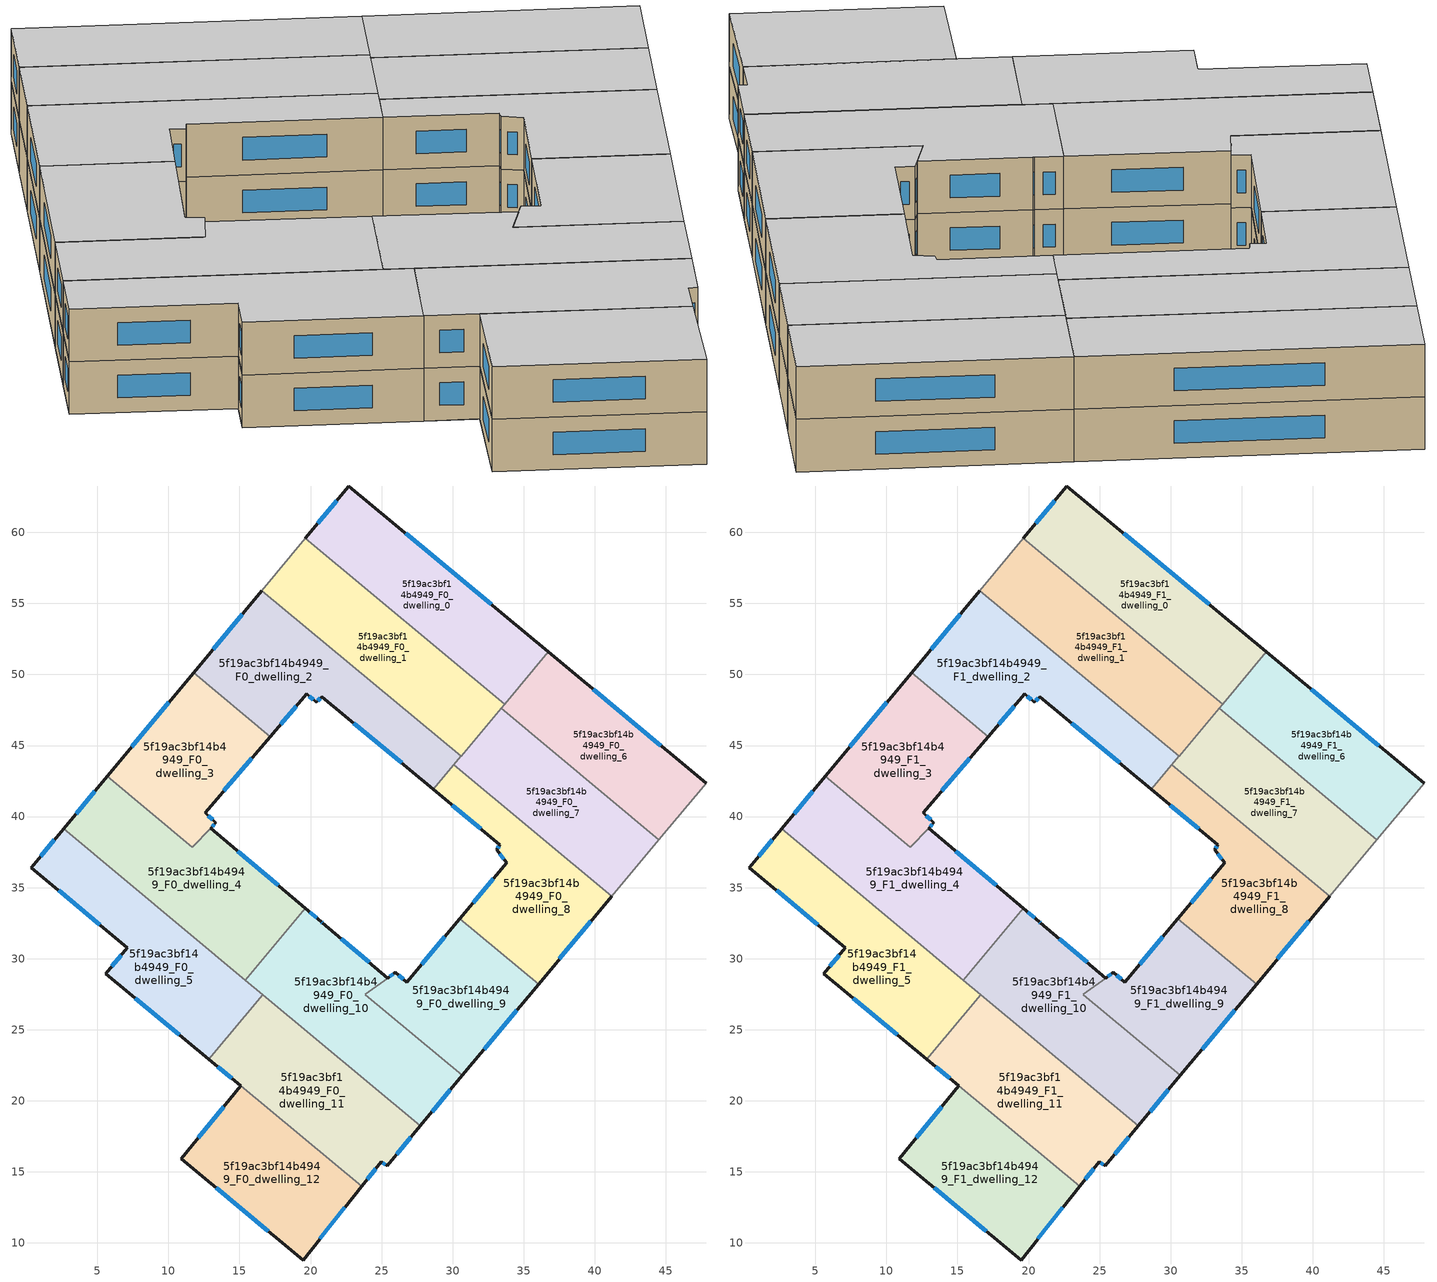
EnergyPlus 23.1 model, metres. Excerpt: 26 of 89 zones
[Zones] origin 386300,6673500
5f19ac3bf14b4949_F0_dwelling_0
 floor ground (EU_floor_Construction): 36.72,51.6 33.66,47.92 19.64,59.58 22.71,63.26 z0
 wall outside (EU_wall_Construction): 36.72,51.6 22.71,63.26 19.64,59.58 z0:3
 wall to 5f19ac3bf14b4949_F0_dwelling_1 (EU_wall_Construction): 19.64,59.58 33.66,47.92 z0:3
 wall to 5f19ac3bf14b4949_F0_dwelling_6 (EU_wall_Construction): 33.66,47.92 36.72,51.6 z0:3
 window (EU_Window_Construction): 21.83,62.21 20.52,60.63 / 32.72,54.93 26.71,59.93 z0.86:2.14
5f19ac3bf14b4949_F0_dwelling_1
 floor ground (EU_floor_Construction): 33.66,47.92 30.59,44.24 16.58,55.9 19.64,59.58 z0
 wall to 5f19ac3bf14b4949_F0_dwelling_2 (EU_wall_Construction): 16.58,55.9 30.59,44.24 z0:3
 wall adiabatic (EU_wall_Construction): 19.64,59.58 16.58,55.9 z0:3
 wall to 5f19ac3bf14b4949_F0_dwelling_7 (EU_wall_Construction): 30.59,44.24 33.41,47.62 z0:3
 wall to 5f19ac3bf14b4949_F0_dwelling_6 (EU_wall_Construction): 33.41,47.62 33.66,47.92 z0:3
5f19ac3bf14b4949_F0_dwelling_10
 floor ground (EU_floor_Construction): 25.43,28.64 23.85,27.48 30.69,21.79 27.72,18.23 16.63,27.46 16.64,27.48 15.41,28.5 19.62,33.56 20.77,32.59 20.84,32.53 z0
 wall outside (EU_wall_Construction): 25.43,28.64 20.84,32.53 20.77,32.59 19.62,33.56 / 27.72,18.23 30.69,21.79 z0:3
 wall to 5f19ac3bf14b4949_F0_dwelling_4 (EU_wall_Construction): 19.62,33.56 15.41,28.5 z0:3
 wall to 5f19ac3bf14b4949_F0_dwelling_11 (EU_wall_Construction): 16.63,27.46 27.72,18.23 z0:3
 wall to 5f19ac3bf14b4949_F0_dwelling_5 (EU_wall_Construction): 15.41,28.5 16.64,27.48 16.63,27.46 z0:3
 wall to 5f19ac3bf14b4949_F0_dwelling_9 (EU_wall_Construction): 23.85,27.48 25.43,28.64 / 30.69,21.79 23.86,27.48 z0:3
 window (EU_Window_Construction): 20.44,32.87 19.95,33.28 / 20.82,32.54 20.79,32.57 / 24.12,29.75 22.15,31.42 / 28.57,19.25 29.84,20.77 z0.86:2.14
5f19ac3bf14b4949_F0_dwelling_11
 floor ground (EU_floor_Construction): 27.72,18.23 25.39,15.43 24.97,15.72 23.59,13.97 12.84,22.92 16.63,27.46 z0
 wall outside (EU_wall_Construction): 23.59,13.97 24.97,15.72 25.39,15.43 27.72,18.23 / 12.84,22.92 15.08,21.05 z0:3
 wall to 5f19ac3bf14b4949_F0_dwelling_12 (EU_wall_Construction): 15.08,21.05 23.59,13.97 z0:3
 wall to 5f19ac3bf14b4949_F0_dwelling_5 (EU_wall_Construction): 16.63,27.46 12.84,22.92 z0:3
 window (EU_Window_Construction): 23.98,14.47 24.58,15.22 / 26.06,16.23 27.05,17.43 / 25.09,15.64 25.27,15.52 / 13.48,22.38 14.44,21.58 z0.86:2.14
5f19ac3bf14b4949_F0_dwelling_12
 floor ground (EU_floor_Construction): 23.59,13.97 19.48,8.8 10.91,15.93 15.08,21.05 z0
 wall outside (EU_wall_Construction): 15.08,21.05 10.91,15.93 19.48,8.8 23.59,13.97 z0:3
 window (EU_Window_Construction): 20.66,10.27 22.42,12.49 / 13.36,13.9 17.03,10.84 / 13.89,19.59 12.1,17.4 z0.86:2.14
5f19ac3bf14b4949_F0_dwelling_2
 floor ground (EU_floor_Construction): 30.59,44.24 28.65,41.91 20.8,48.44 20.39,48.06 19.74,48.64 17.17,45.63 11.77,50.13 16.58,55.9 z0
 wall outside (EU_wall_Construction): 17.17,45.63 19.74,48.64 20.39,48.06 20.8,48.44 28.65,41.91 / 16.58,55.9 11.77,50.13 z0:3
 wall to 5f19ac3bf14b4949_F0_dwelling_3 (EU_wall_Construction): 11.77,50.13 17.17,45.63 z0:3
 wall to 5f19ac3bf14b4949_F0_dwelling_8 (EU_wall_Construction): 28.65,41.91 30.09,43.64 z0:3
 wall to 5f19ac3bf14b4949_F0_dwelling_7 (EU_wall_Construction): 30.09,43.64 30.59,44.24 z0:3
 window (EU_Window_Construction): 23.04,46.57 26.41,43.77 / 20.51,48.17 20.68,48.33 / 19.93,48.47 20.21,48.22 / 17.9,46.49 19,47.78 / 15.2,54.25 13.14,51.78 z0.86:2.14
5f19ac3bf14b4949_F0_dwelling_3
 floor ground (EU_floor_Construction): 17.17,45.63 12.58,40.28 13.34,39.57 12.97,39.18 11.68,37.83 5.69,42.82 11.77,50.13 z0
 wall outside (EU_wall_Construction): 11.77,50.13 5.69,42.82 / 12.97,39.18 13.34,39.57 12.58,40.28 17.17,45.63 z0:3
 wall to 5f19ac3bf14b4949_F0_dwelling_4 (EU_wall_Construction): 5.69,42.82 11.68,37.83 12.97,39.18 z0:3
 window (EU_Window_Construction): 10.03,48.04 7.43,44.91 / 13.89,41.81 15.86,44.1 / 13.13,39.77 12.8,40.07 / 13.08,39.29 13.24,39.46 z0.86:2.14
5f19ac3bf14b4949_F0_dwelling_4
 floor ground (EU_floor_Construction): 12.98,39.18 19.62,33.56 15.41,28.5 2.62,39.14 5.69,42.82 11.68,37.83 z0
 wall outside (EU_wall_Construction): 5.69,42.82 2.62,39.14 / 19.62,33.56 12.98,39.18 z0:3
 wall to 5f19ac3bf14b4949_F0_dwelling_5 (EU_wall_Construction): 2.62,39.14 15.41,28.5 z0:3
 window (EU_Window_Construction): 4.81,41.77 3.5,40.19 / 17.72,35.17 14.87,37.58 z0.86:2.14
5f19ac3bf14b4949_F0_dwelling_5
 floor ground (EU_floor_Construction): 16.64,27.48 12.84,22.92 5.58,28.95 7.1,30.77 0.36,36.42 2.62,39.14 z0
 wall outside (EU_wall_Construction): 2.62,39.14 0.36,36.42 7.1,30.77 5.58,28.95 12.84,22.92 z0:3
 window (EU_Window_Construction): 7.65,27.22 10.77,24.64 / 6.66,30.25 6.01,29.47 / 2.28,34.8 5.17,32.38 / 1.98,38.36 1.01,37.2 z0.86:2.14
5f19ac3bf14b4949_F0_dwelling_6
 floor ground (EU_floor_Construction): 47.84,42.35 44.52,38.38 33.41,47.62 36.72,51.6 z0
 wall outside (EU_wall_Construction): 47.84,42.35 36.72,51.6 z0:3
 wall to 5f19ac3bf14b4949_F0_dwelling_7 (EU_wall_Construction): 33.41,47.62 44.52,38.38 z0:3
 wall adiabatic (EU_wall_Construction): 44.52,38.38 47.84,42.35 z0:3
 window (EU_Window_Construction): 44.66,45 39.9,48.96 z0.86:2.14
5f19ac3bf14b4949_F0_dwelling_7
 floor ground (EU_floor_Construction): 44.52,38.38 41.2,34.4 30.09,43.64 33.41,47.62 z0
 wall to 5f19ac3bf14b4949_F0_dwelling_8 (EU_wall_Construction): 30.09,43.64 41.2,34.4 z0:3
 wall adiabatic (EU_wall_Construction): 41.2,34.4 44.52,38.38 z0:3
5f19ac3bf14b4949_F0_dwelling_8
 floor ground (EU_floor_Construction): 41.2,34.4 36.05,28.21 30.52,32.82 33.8,36.75 33.1,37.66 33.31,38.03 28.65,41.91 30.09,43.64 z0
 wall outside (EU_wall_Construction): 28.65,41.91 33.31,38.03 33.1,37.66 33.8,36.75 30.52,32.82 / 36.05,28.21 41.2,34.4 z0:3
 wall to 5f19ac3bf14b4949_F0_dwelling_9 (EU_wall_Construction): 30.52,32.82 36.05,28.21 z0:3
 window (EU_Window_Construction): 29.98,40.8 31.98,39.14 / 37.52,29.98 39.73,32.63 / 32.86,35.63 31.45,33.94 / 33.3,37.4 33.6,37.01 / 33.25,37.93 33.16,37.77 z0.86:2.14
5f19ac3bf14b4949_F0_dwelling_9
 floor ground (EU_floor_Construction): 36.05,28.21 30.69,21.79 23.86,27.48 25.97,29.03 26.77,28.34 30.52,32.82 z0
 wall outside (EU_wall_Construction): 30.69,21.79 36.05,28.21 / 30.52,32.82 26.77,28.34 25.97,29.03 25.43,28.64 z0:3
 window (EU_Window_Construction): 32.22,23.62 34.52,26.38 / 26.54,28.54 26.2,28.83 / 29.45,31.54 27.84,29.62 / 25.81,28.92 25.59,28.75 z0.86:2.14
5f19ac3bf14b4949_F1_dwelling_0
 floor to 5f19ac3bf14b4949_F0_dwelling_0 (EU_floor_Construction): 36.72,51.6 33.66,47.92 19.64,59.58 22.71,63.26 z3
 wall outside (EU_wall_Construction): 36.72,51.6 22.71,63.26 19.64,59.58 z3:6
 wall to 5f19ac3bf14b4949_F1_dwelling_1 (EU_wall_Construction): 19.64,59.58 33.66,47.92 z3:6
 wall to 5f19ac3bf14b4949_F1_dwelling_6 (EU_wall_Construction): 33.66,47.92 36.72,51.6 z3:6
 window (EU_Window_Construction): 21.83,62.21 20.52,60.63 / 32.72,54.93 26.71,59.93 z3.86:5.14
 ceiling to 5f19ac3bf14b4949_F2_dwelling_0 (EU_floor_Construction): 33.66,47.92 36.72,51.6 22.71,63.26 19.64,59.58 z6
5f19ac3bf14b4949_F1_dwelling_1
 floor to 5f19ac3bf14b4949_F0_dwelling_1 (EU_floor_Construction): 33.66,47.92 30.59,44.24 16.58,55.9 19.64,59.58 z3
 wall to 5f19ac3bf14b4949_F1_dwelling_2 (EU_wall_Construction): 16.58,55.9 30.59,44.24 z3:6
 wall adiabatic (EU_wall_Construction): 19.64,59.58 16.58,55.9 z3:6
 wall to 5f19ac3bf14b4949_F1_dwelling_7 (EU_wall_Construction): 30.59,44.24 33.41,47.62 z3:6
 wall to 5f19ac3bf14b4949_F1_dwelling_6 (EU_wall_Construction): 33.41,47.62 33.66,47.92 z3:6
 ceiling to 5f19ac3bf14b4949_F2_dwelling_1 (EU_floor_Construction): 30.59,44.24 33.66,47.92 19.64,59.58 16.58,55.9 z6
5f19ac3bf14b4949_F1_dwelling_10
 floor to 5f19ac3bf14b4949_F0_dwelling_10 (EU_floor_Construction): 25.43,28.64 23.85,27.48 30.69,21.79 27.72,18.23 16.63,27.46 16.64,27.48 15.41,28.5 19.62,33.56 20.77,32.59 20.84,32.53 z3
 wall outside (EU_wall_Construction): 25.43,28.64 20.84,32.53 20.77,32.59 19.62,33.56 / 27.72,18.23 30.69,21.79 z3:6
 wall to 5f19ac3bf14b4949_F1_dwelling_4 (EU_wall_Construction): 19.62,33.56 15.41,28.5 z3:6
 wall to 5f19ac3bf14b4949_F1_dwelling_11 (EU_wall_Construction): 16.63,27.46 27.72,18.23 z3:6
 wall to 5f19ac3bf14b4949_F1_dwelling_5 (EU_wall_Construction): 15.41,28.5 16.64,27.48 16.63,27.46 z3:6
 wall to 5f19ac3bf14b4949_F1_dwelling_9 (EU_wall_Construction): 23.85,27.48 25.43,28.64 / 30.69,21.79 23.86,27.48 z3:6
 window (EU_Window_Construction): 20.44,32.87 19.95,33.28 / 20.82,32.54 20.79,32.57 / 24.12,29.75 22.15,31.42 / 28.57,19.25 29.84,20.77 z3.86:5.14
 ceiling to 5f19ac3bf14b4949_F2_dwelling_10 (EU_floor_Construction): 27.72,18.23 30.69,21.79 23.85,27.48 25.43,28.64 20.84,32.53 20.77,32.59 19.62,33.56 15.41,28.5 16.64,27.48 16.63,27.46 z6
5f19ac3bf14b4949_F1_dwelling_11
 floor to 5f19ac3bf14b4949_F0_dwelling_11 (EU_floor_Construction): 27.72,18.23 25.39,15.43 24.97,15.72 23.59,13.97 12.84,22.92 16.63,27.46 z3
 wall outside (EU_wall_Construction): 23.59,13.97 24.97,15.72 25.39,15.43 27.72,18.23 / 12.84,22.92 15.08,21.05 z3:6
 wall to 5f19ac3bf14b4949_F1_dwelling_12 (EU_wall_Construction): 15.08,21.05 23.59,13.97 z3:6
 wall to 5f19ac3bf14b4949_F1_dwelling_5 (EU_wall_Construction): 16.63,27.46 12.84,22.92 z3:6
 window (EU_Window_Construction): 23.98,14.47 24.58,15.22 / 26.06,16.23 27.05,17.43 / 25.09,15.64 25.27,15.52 / 13.48,22.38 14.44,21.58 z3.86:5.14
 ceiling to 5f19ac3bf14b4949_F2_dwelling_11 (EU_floor_Construction): 25.39,15.43 27.72,18.23 16.63,27.46 12.84,22.92 23.59,13.97 24.97,15.72 z6
5f19ac3bf14b4949_F1_dwelling_12
 floor to 5f19ac3bf14b4949_F0_dwelling_12 (EU_floor_Construction): 23.59,13.97 19.48,8.8 10.91,15.93 15.08,21.05 z3
 wall outside (EU_wall_Construction): 15.08,21.05 10.91,15.93 19.48,8.8 23.59,13.97 z3:6
 window (EU_Window_Construction): 20.66,10.27 22.42,12.49 / 13.36,13.9 17.03,10.84 / 13.89,19.59 12.1,17.4 z3.86:5.14
 ceiling to 5f19ac3bf14b4949_F2_dwelling_12 (EU_floor_Construction): 19.48,8.8 23.59,13.97 15.08,21.05 10.91,15.93 z6
5f19ac3bf14b4949_F1_dwelling_2
 floor to 5f19ac3bf14b4949_F0_dwelling_2 (EU_floor_Construction): 30.59,44.24 28.65,41.91 20.8,48.44 20.39,48.06 19.74,48.64 17.17,45.63 11.77,50.13 16.58,55.9 z3
 wall outside (EU_wall_Construction): 17.17,45.63 19.74,48.64 20.39,48.06 20.8,48.44 28.65,41.91 / 16.58,55.9 11.77,50.13 z3:6
 wall to 5f19ac3bf14b4949_F1_dwelling_3 (EU_wall_Construction): 11.77,50.13 17.17,45.63 z3:6
 wall to 5f19ac3bf14b4949_F1_dwelling_8 (EU_wall_Construction): 28.65,41.91 30.09,43.64 z3:6
 wall to 5f19ac3bf14b4949_F1_dwelling_7 (EU_wall_Construction): 30.09,43.64 30.59,44.24 z3:6
 window (EU_Window_Construction): 23.04,46.57 26.41,43.77 / 20.51,48.17 20.68,48.33 / 19.93,48.47 20.21,48.22 / 17.9,46.49 19,47.78 / 15.2,54.25 13.14,51.78 z3.86:5.14
 ceiling to 5f19ac3bf14b4949_F2_dwelling_2 (EU_floor_Construction): 28.65,41.91 30.59,44.24 16.58,55.9 11.77,50.13 17.17,45.63 19.74,48.64 20.39,48.06 20.8,48.44 z6
5f19ac3bf14b4949_F1_dwelling_3
 floor to 5f19ac3bf14b4949_F0_dwelling_3 (EU_floor_Construction): 17.17,45.63 12.58,40.28 13.34,39.57 12.97,39.18 11.68,37.83 5.69,42.82 11.77,50.13 z3
 wall outside (EU_wall_Construction): 11.77,50.13 5.69,42.82 / 12.97,39.18 13.34,39.57 12.58,40.28 17.17,45.63 z3:6
 wall to 5f19ac3bf14b4949_F1_dwelling_4 (EU_wall_Construction): 5.69,42.82 11.68,37.83 12.97,39.18 z3:6
 window (EU_Window_Construction): 10.03,48.04 7.43,44.91 / 13.89,41.81 15.86,44.1 / 13.13,39.77 12.8,40.07 / 13.08,39.29 13.24,39.46 z3.86:5.14
 ceiling to 5f19ac3bf14b4949_F2_dwelling_3 (EU_floor_Construction): 13.34,39.57 12.58,40.28 17.17,45.63 11.77,50.13 5.69,42.82 11.68,37.83 12.97,39.18 z6
5f19ac3bf14b4949_F1_dwelling_4
 floor to 5f19ac3bf14b4949_F0_dwelling_4 (EU_floor_Construction): 12.98,39.18 19.62,33.56 15.41,28.5 2.62,39.14 5.69,42.82 11.68,37.83 z3
 wall outside (EU_wall_Construction): 5.69,42.82 2.62,39.14 / 19.62,33.56 12.98,39.18 z3:6
 wall to 5f19ac3bf14b4949_F1_dwelling_5 (EU_wall_Construction): 2.62,39.14 15.41,28.5 z3:6
 window (EU_Window_Construction): 4.81,41.77 3.5,40.19 / 17.72,35.17 14.87,37.58 z3.86:5.14
 ceiling to 5f19ac3bf14b4949_F2_dwelling_4 (EU_floor_Construction): 15.41,28.5 19.62,33.56 12.98,39.18 11.68,37.83 5.69,42.82 2.62,39.14 z6
5f19ac3bf14b4949_F1_dwelling_5
 floor to 5f19ac3bf14b4949_F0_dwelling_5 (EU_floor_Construction): 16.64,27.48 12.84,22.92 5.58,28.95 7.1,30.77 0.36,36.42 2.62,39.14 z3
 wall outside (EU_wall_Construction): 2.62,39.14 0.36,36.42 7.1,30.77 5.58,28.95 12.84,22.92 z3:6
 window (EU_Window_Construction): 7.65,27.22 10.77,24.64 / 6.66,30.25 6.01,29.47 / 2.28,34.8 5.17,32.38 / 1.98,38.36 1.01,37.2 z3.86:5.14
 ceiling to 5f19ac3bf14b4949_F2_dwelling_5 (EU_floor_Construction): 12.84,22.92 16.64,27.48 2.62,39.14 0.36,36.42 7.1,30.77 5.58,28.95 z6
5f19ac3bf14b4949_F1_dwelling_6
 floor to 5f19ac3bf14b4949_F0_dwelling_6 (EU_floor_Construction): 47.84,42.35 44.52,38.38 33.41,47.62 36.72,51.6 z3
 wall outside (EU_wall_Construction): 47.84,42.35 36.72,51.6 z3:6
 wall to 5f19ac3bf14b4949_F1_dwelling_7 (EU_wall_Construction): 33.41,47.62 44.52,38.38 z3:6
 wall adiabatic (EU_wall_Construction): 44.52,38.38 47.84,42.35 z3:6
 window (EU_Window_Construction): 44.66,45 39.9,48.96 z3.86:5.14
 ceiling to 5f19ac3bf14b4949_F2_dwelling_6 (EU_floor_Construction): 44.52,38.38 47.84,42.35 36.72,51.6 33.41,47.62 z6
5f19ac3bf14b4949_F1_dwelling_7
 floor to 5f19ac3bf14b4949_F0_dwelling_7 (EU_floor_Construction): 44.52,38.38 41.2,34.4 30.09,43.64 33.41,47.62 z3
 wall to 5f19ac3bf14b4949_F1_dwelling_8 (EU_wall_Construction): 30.09,43.64 41.2,34.4 z3:6
 wall adiabatic (EU_wall_Construction): 41.2,34.4 44.52,38.38 z3:6
 ceiling to 5f19ac3bf14b4949_F2_dwelling_7 (EU_floor_Construction): 41.2,34.4 44.52,38.38 33.41,47.62 30.09,43.64 z6
5f19ac3bf14b4949_F1_dwelling_8
 floor to 5f19ac3bf14b4949_F0_dwelling_8 (EU_floor_Construction): 41.2,34.4 36.05,28.21 30.52,32.82 33.8,36.75 33.1,37.66 33.31,38.03 28.65,41.91 30.09,43.64 z3
 wall outside (EU_wall_Construction): 28.65,41.91 33.31,38.03 33.1,37.66 33.8,36.75 30.52,32.82 / 36.05,28.21 41.2,34.4 z3:6
 wall to 5f19ac3bf14b4949_F1_dwelling_9 (EU_wall_Construction): 30.52,32.82 36.05,28.21 z3:6
 window (EU_Window_Construction): 29.98,40.8 31.98,39.14 / 37.52,29.98 39.73,32.63 / 32.86,35.63 31.45,33.94 / 33.3,37.4 33.6,37.01 / 33.25,37.93 33.16,37.77 z3.86:5.14
 ceiling to 5f19ac3bf14b4949_F2_dwelling_8 (EU_floor_Construction): 36.05,28.21 41.2,34.4 30.09,43.64 28.65,41.91 33.31,38.03 33.1,37.66 33.8,36.75 30.52,32.82 z6
5f19ac3bf14b4949_F1_dwelling_9
 floor to 5f19ac3bf14b4949_F0_dwelling_9 (EU_floor_Construction): 36.05,28.21 30.69,21.79 23.85,27.48 25.97,29.03 26.77,28.34 30.52,32.82 z3
 wall outside (EU_wall_Construction): 30.69,21.79 36.05,28.21 / 30.52,32.82 26.77,28.34 25.97,29.03 25.43,28.64 z3:6
 window (EU_Window_Construction): 32.22,23.62 34.52,26.38 / 26.54,28.54 26.2,28.83 / 29.45,31.54 27.84,29.62 / 25.81,28.92 25.59,28.75 z3.86:5.14
 ceiling to 5f19ac3bf14b4949_F2_dwelling_9 (EU_floor_Construction): 30.69,21.79 36.05,28.21 30.52,32.82 26.77,28.34 25.97,29.03 23.85,27.48 z6
[Building]
EU S2 Campaign: North Axis=0; Terrain=City; Solar Distribution=FullExterior
[Site:Location]
Helsinki-Vantaa.AP: Latitude=60.317; Longitude=24.963; Time Zone=2; Elevation=54.6
[SizingPeriod:WeatherFileDays]
AnnualSizingPeriod: Begin Month=1; Begin Day of Month=1; End Month=12; End Day of Month=31; Day of Week for Start Day=Monday; Use Weather File Daylight Saving Period=No; Use Weather File Rain and Snow Indicators=No
[MATERIAL]
EU_InternalMass_Material: Roughness=MediumRough; Thickness=0.1; Conductivity=1; Density=1800; Specific Heat=900; Thermal Absorptance=0.9; Solar Absorptance=0.7; Visible Absorptance=0.7
[MATERIAL:NOMASS] Roughness=MediumRough; Thermal Absorptance=0.9; Solar Absorptance=0.7; Visible Absorptance=0.7
Name | Thermal Resistance
EU_wall_NoMass | 1.10183
EU_floor_NoMass | 1.70606
[WINDOWMATERIAL:SIMPLEGLAZINGSYSTEM]
EU_Window_SimpleGlazing: UFactor=3.11035; Solar Heat Gain Coefficient=0.8; Visible Transmittance=0.8
[CONSTRUCTION]
EU_wall_Construction: EU_wall_NoMass
EU_floor_Construction: EU_floor_NoMass
EU_Window_Construction: EU_Window_SimpleGlazing
EU_InternalMass_Construction: EU_InternalMass_Material
[ZONE] Type=1; Multiplier=1; Ceiling Height=autocalculate; Floor Area=autocalculate; Part of Total Floor Area=Yes
Name | Volume
5f19ac3bf14b4949_F0_dwelling_0; 5f19ac3bf14b4949_F1_dwelling_0 | 262.045
5f19ac3bf14b4949_F0_dwelling_1; 5f19ac3bf14b4949_F1_dwelling_1 | 262.088
5f19ac3bf14b4949_F0_dwelling_10; 5f19ac3bf14b4949_F1_dwelling_10 | 265.804
5f19ac3bf14b4949_F0_dwelling_11; 5f19ac3bf14b4949_F1_dwelling_11 | 252.87
5f19ac3bf14b4949_F0_dwelling_12; 5f19ac3bf14b4949_F1_dwelling_12 | 220.164
5f19ac3bf14b4949_F0_dwelling_2; 5f19ac3bf14b4949_F1_dwelling_2 | 262.053
5f19ac3bf14b4949_F0_dwelling_3; 5f19ac3bf14b4949_F1_dwelling_3 | 205.415
5f19ac3bf14b4949_F0_dwelling_4; 5f19ac3bf14b4949_F1_dwelling_4 | 287.149
5f19ac3bf14b4949_F0_dwelling_5; 5f19ac3bf14b4949_F1_dwelling_5 | 262.056
5f19ac3bf14b4949_F0_dwelling_6; 5f19ac3bf14b4949_F1_dwelling_6 | 224.637
5f19ac3bf14b4949_F0_dwelling_7; 5f19ac3bf14b4949_F1_dwelling_7 | 224.618
5f19ac3bf14b4949_F0_dwelling_8; 5f19ac3bf14b4949_F1_dwelling_8 | 224.626
5f19ac3bf14b4949_F0_dwelling_9 | 191.206
5f19ac3bf14b4949_F1_dwelling_9 | 191.228
[INTERNALMASS] Construction=EU_InternalMass_Construction
Name | Zone or ZoneList | Surface Area
5f19ac3bf14b4949_F0_dwelling_0_EU_InternalMass | 5f19ac3bf14b4949_F0_dwelling_0 | 87.3484
5f19ac3bf14b4949_F0_dwelling_1_EU_InternalMass | 5f19ac3bf14b4949_F0_dwelling_1 | 87.3625
5f19ac3bf14b4949_F0_dwelling_2_EU_InternalMass | 5f19ac3bf14b4949_F0_dwelling_2 | 87.3516
5f19ac3bf14b4949_F0_dwelling_3_EU_InternalMass | 5f19ac3bf14b4949_F0_dwelling_3 | 68.4717
5f19ac3bf14b4949_F0_dwelling_4_EU_InternalMass | 5f19ac3bf14b4949_F0_dwelling_4 | 95.7172
5f19ac3bf14b4949_F0_dwelling_5_EU_InternalMass | 5f19ac3bf14b4949_F0_dwelling_5 | 87.3523
5f19ac3bf14b4949_F0_dwelling_6_EU_InternalMass | 5f19ac3bf14b4949_F0_dwelling_6 | 74.879
5f19ac3bf14b4949_F0_dwelling_7_EU_InternalMass | 5f19ac3bf14b4949_F0_dwelling_7 | 74.8729
5f19ac3bf14b4949_F0_dwelling_8_EU_InternalMass | 5f19ac3bf14b4949_F0_dwelling_8 | 74.876
5f19ac3bf14b4949_F0_dwelling_9_EU_InternalMass | 5f19ac3bf14b4949_F0_dwelling_9 | 63.7419
5f19ac3bf14b4949_F0_dwelling_10_EU_InternalMass | 5f19ac3bf14b4949_F0_dwelling_10 | 88.6007
5f19ac3bf14b4949_F0_dwelling_11_EU_InternalMass | 5f19ac3bf14b4949_F0_dwelling_11 | 84.2967
5f19ac3bf14b4949_F0_dwelling_12_EU_InternalMass | 5f19ac3bf14b4949_F0_dwelling_12 | 73.3879
5f19ac3bf14b4949_F1_dwelling_0_EU_InternalMass | 5f19ac3bf14b4949_F1_dwelling_0 | 87.3484
5f19ac3bf14b4949_F1_dwelling_1_EU_InternalMass | 5f19ac3bf14b4949_F1_dwelling_1 | 87.3625
5f19ac3bf14b4949_F1_dwelling_2_EU_InternalMass | 5f19ac3bf14b4949_F1_dwelling_2 | 87.3516
5f19ac3bf14b4949_F1_dwelling_3_EU_InternalMass | 5f19ac3bf14b4949_F1_dwelling_3 | 68.4717
5f19ac3bf14b4949_F1_dwelling_4_EU_InternalMass | 5f19ac3bf14b4949_F1_dwelling_4 | 95.7172
5f19ac3bf14b4949_F1_dwelling_5_EU_InternalMass | 5f19ac3bf14b4949_F1_dwelling_5 | 87.3523
5f19ac3bf14b4949_F1_dwelling_6_EU_InternalMass | 5f19ac3bf14b4949_F1_dwelling_6 | 74.879
5f19ac3bf14b4949_F1_dwelling_7_EU_InternalMass | 5f19ac3bf14b4949_F1_dwelling_7 | 74.8729
5f19ac3bf14b4949_F1_dwelling_8_EU_InternalMass | 5f19ac3bf14b4949_F1_dwelling_8 | 74.876
5f19ac3bf14b4949_F1_dwelling_9_EU_InternalMass | 5f19ac3bf14b4949_F1_dwelling_9 | 63.7419
5f19ac3bf14b4949_F1_dwelling_10_EU_InternalMass | 5f19ac3bf14b4949_F1_dwelling_10 | 88.6007
5f19ac3bf14b4949_F1_dwelling_11_EU_InternalMass | 5f19ac3bf14b4949_F1_dwelling_11 | 84.2967
5f19ac3bf14b4949_F1_dwelling_12_EU_InternalMass | 5f19ac3bf14b4949_F1_dwelling_12 | 73.3879
[OTHEREQUIPMENT] Fuel Type=Electricity; Design Level Calculation Method=Watts/Area; Power per Zone Floor Area=1; Fraction Latent=0; Fraction Radiant=0; Fraction Lost=0; Carbon Dioxide Generation Rate=0; EndUse Subcategory=EU_Step8_InternalGains
Name | Zone or ZoneList or Space or SpaceList | Schedule
EU_Step8_InternalGain_5f19ac3bf14b4949_F0_dwelling_0_f000 | 5f19ac3bf14b4949_F0_dwelling_0 | EU_Step8_GainSchedule_5f19ac3bf14b4949_F0_dwelling_0_f000
EU_Step8_InternalGain_5f19ac3bf14b4949_F0_dwelling_1_f000 | 5f19ac3bf14b4949_F0_dwelling_1 | EU_Step8_GainSchedule_5f19ac3bf14b4949_F0_dwelling_1_f000
EU_Step8_InternalGain_5f19ac3bf14b4949_F0_dwelling_2_f000 | 5f19ac3bf14b4949_F0_dwelling_2 | EU_Step8_GainSchedule_5f19ac3bf14b4949_F0_dwelling_2_f000
EU_Step8_InternalGain_5f19ac3bf14b4949_F0_dwelling_3_f000 | 5f19ac3bf14b4949_F0_dwelling_3 | EU_Step8_GainSchedule_5f19ac3bf14b4949_F0_dwelling_3_f000
EU_Step8_InternalGain_5f19ac3bf14b4949_F0_dwelling_4_f000 | 5f19ac3bf14b4949_F0_dwelling_4 | EU_Step8_GainSchedule_5f19ac3bf14b4949_F0_dwelling_4_f000
EU_Step8_InternalGain_5f19ac3bf14b4949_F0_dwelling_5_f000 | 5f19ac3bf14b4949_F0_dwelling_5 | EU_Step8_GainSchedule_5f19ac3bf14b4949_F0_dwelling_5_f000
EU_Step8_InternalGain_5f19ac3bf14b4949_F0_dwelling_6_f000 | 5f19ac3bf14b4949_F0_dwelling_6 | EU_Step8_GainSchedule_5f19ac3bf14b4949_F0_dwelling_6_f000
EU_Step8_InternalGain_5f19ac3bf14b4949_F0_dwelling_7_f000 | 5f19ac3bf14b4949_F0_dwelling_7 | EU_Step8_GainSchedule_5f19ac3bf14b4949_F0_dwelling_7_f000
EU_Step8_InternalGain_5f19ac3bf14b4949_F0_dwelling_8_f000 | 5f19ac3bf14b4949_F0_dwelling_8 | EU_Step8_GainSchedule_5f19ac3bf14b4949_F0_dwelling_8_f000
EU_Step8_InternalGain_5f19ac3bf14b4949_F0_dwelling_9_f000 | 5f19ac3bf14b4949_F0_dwelling_9 | EU_Step8_GainSchedule_5f19ac3bf14b4949_F0_dwelling_9_f000
EU_Step8_InternalGain_5f19ac3bf14b4949_F0_dwelling_10_f000 | 5f19ac3bf14b4949_F0_dwelling_10 | EU_Step8_GainSchedule_5f19ac3bf14b4949_F0_dwelling_10_f000
EU_Step8_InternalGain_5f19ac3bf14b4949_F0_dwelling_11_f000 | 5f19ac3bf14b4949_F0_dwelling_11 | EU_Step8_GainSchedule_5f19ac3bf14b4949_F0_dwelling_11_f000
EU_Step8_InternalGain_5f19ac3bf14b4949_F0_dwelling_12_f000 | 5f19ac3bf14b4949_F0_dwelling_12 | EU_Step8_GainSchedule_5f19ac3bf14b4949_F0_dwelling_12_f000
EU_Step8_InternalGain_5f19ac3bf14b4949_F1_dwelling_0_f000 | 5f19ac3bf14b4949_F1_dwelling_0 | EU_Step8_GainSchedule_5f19ac3bf14b4949_F1_dwelling_0_f000
EU_Step8_InternalGain_5f19ac3bf14b4949_F1_dwelling_1_f000 | 5f19ac3bf14b4949_F1_dwelling_1 | EU_Step8_GainSchedule_5f19ac3bf14b4949_F1_dwelling_1_f000
EU_Step8_InternalGain_5f19ac3bf14b4949_F1_dwelling_2_f000 | 5f19ac3bf14b4949_F1_dwelling_2 | EU_Step8_GainSchedule_5f19ac3bf14b4949_F1_dwelling_2_f000
EU_Step8_InternalGain_5f19ac3bf14b4949_F1_dwelling_3_f000 | 5f19ac3bf14b4949_F1_dwelling_3 | EU_Step8_GainSchedule_5f19ac3bf14b4949_F1_dwelling_3_f000
EU_Step8_InternalGain_5f19ac3bf14b4949_F1_dwelling_4_f000 | 5f19ac3bf14b4949_F1_dwelling_4 | EU_Step8_GainSchedule_5f19ac3bf14b4949_F1_dwelling_4_f000
EU_Step8_InternalGain_5f19ac3bf14b4949_F1_dwelling_5_f000 | 5f19ac3bf14b4949_F1_dwelling_5 | EU_Step8_GainSchedule_5f19ac3bf14b4949_F1_dwelling_5_f000
EU_Step8_InternalGain_5f19ac3bf14b4949_F1_dwelling_6_f000 | 5f19ac3bf14b4949_F1_dwelling_6 | EU_Step8_GainSchedule_5f19ac3bf14b4949_F1_dwelling_6_f000
EU_Step8_InternalGain_5f19ac3bf14b4949_F1_dwelling_7_f000 | 5f19ac3bf14b4949_F1_dwelling_7 | EU_Step8_GainSchedule_5f19ac3bf14b4949_F1_dwelling_7_f000
EU_Step8_InternalGain_5f19ac3bf14b4949_F1_dwelling_8_f000 | 5f19ac3bf14b4949_F1_dwelling_8 | EU_Step8_GainSchedule_5f19ac3bf14b4949_F1_dwelling_8_f000
EU_Step8_InternalGain_5f19ac3bf14b4949_F1_dwelling_9_f000 | 5f19ac3bf14b4949_F1_dwelling_9 | EU_Step8_GainSchedule_5f19ac3bf14b4949_F1_dwelling_9_f000
EU_Step8_InternalGain_5f19ac3bf14b4949_F1_dwelling_10_f000 | 5f19ac3bf14b4949_F1_dwelling_10 | EU_Step8_GainSchedule_5f19ac3bf14b4949_F1_dwelling_10_f000
EU_Step8_InternalGain_5f19ac3bf14b4949_F1_dwelling_11_f000 | 5f19ac3bf14b4949_F1_dwelling_11 | EU_Step8_GainSchedule_5f19ac3bf14b4949_F1_dwelling_11_f000
EU_Step8_InternalGain_5f19ac3bf14b4949_F1_dwelling_12_f000 | 5f19ac3bf14b4949_F1_dwelling_12 | EU_Step8_GainSchedule_5f19ac3bf14b4949_F1_dwelling_12_f000
[ZONEVENTILATION:DESIGNFLOWRATE] Schedule=EU_AlwaysOn; Design Flow Rate Calculation Method=AirChanges/Hour; Air Changes per Hour=0.756316; Ventilation Type=Natural; Fan Pressure Rise=0; Fan Total Efficiency=1; Constant Term Coefficient=1; Temperature Term Coefficient=0; Velocity Term Coefficient=0; Velocity Squared Term Coefficient=0; Minimum Indoor Temperature=-100; Maximum Indoor Temperature=100; Delta Temperature=-100; Minimum Outdoor Temperature=-100; Maximum Outdoor Temperature=100; Maximum Wind Speed=40
Name | Zone or ZoneList or Space or SpaceList
EU_ConstantAir_5f19ac3bf14b4949_F0_dwelling_0 | 5f19ac3bf14b4949_F0_dwelling_0
EU_ConstantAir_5f19ac3bf14b4949_F0_dwelling_1 | 5f19ac3bf14b4949_F0_dwelling_1
EU_ConstantAir_5f19ac3bf14b4949_F0_dwelling_2 | 5f19ac3bf14b4949_F0_dwelling_2
EU_ConstantAir_5f19ac3bf14b4949_F0_dwelling_3 | 5f19ac3bf14b4949_F0_dwelling_3
EU_ConstantAir_5f19ac3bf14b4949_F0_dwelling_4 | 5f19ac3bf14b4949_F0_dwelling_4
EU_ConstantAir_5f19ac3bf14b4949_F0_dwelling_5 | 5f19ac3bf14b4949_F0_dwelling_5
EU_ConstantAir_5f19ac3bf14b4949_F0_dwelling_6 | 5f19ac3bf14b4949_F0_dwelling_6
EU_ConstantAir_5f19ac3bf14b4949_F0_dwelling_7 | 5f19ac3bf14b4949_F0_dwelling_7
EU_ConstantAir_5f19ac3bf14b4949_F0_dwelling_8 | 5f19ac3bf14b4949_F0_dwelling_8
EU_ConstantAir_5f19ac3bf14b4949_F0_dwelling_9 | 5f19ac3bf14b4949_F0_dwelling_9
EU_ConstantAir_5f19ac3bf14b4949_F0_dwelling_10 | 5f19ac3bf14b4949_F0_dwelling_10
EU_ConstantAir_5f19ac3bf14b4949_F0_dwelling_11 | 5f19ac3bf14b4949_F0_dwelling_11
EU_ConstantAir_5f19ac3bf14b4949_F0_dwelling_12 | 5f19ac3bf14b4949_F0_dwelling_12
EU_ConstantAir_5f19ac3bf14b4949_F1_dwelling_0 | 5f19ac3bf14b4949_F1_dwelling_0
EU_ConstantAir_5f19ac3bf14b4949_F1_dwelling_1 | 5f19ac3bf14b4949_F1_dwelling_1
EU_ConstantAir_5f19ac3bf14b4949_F1_dwelling_2 | 5f19ac3bf14b4949_F1_dwelling_2
EU_ConstantAir_5f19ac3bf14b4949_F1_dwelling_3 | 5f19ac3bf14b4949_F1_dwelling_3
EU_ConstantAir_5f19ac3bf14b4949_F1_dwelling_4 | 5f19ac3bf14b4949_F1_dwelling_4
EU_ConstantAir_5f19ac3bf14b4949_F1_dwelling_5 | 5f19ac3bf14b4949_F1_dwelling_5
EU_ConstantAir_5f19ac3bf14b4949_F1_dwelling_6 | 5f19ac3bf14b4949_F1_dwelling_6
EU_ConstantAir_5f19ac3bf14b4949_F1_dwelling_7 | 5f19ac3bf14b4949_F1_dwelling_7
EU_ConstantAir_5f19ac3bf14b4949_F1_dwelling_8 | 5f19ac3bf14b4949_F1_dwelling_8
EU_ConstantAir_5f19ac3bf14b4949_F1_dwelling_9 | 5f19ac3bf14b4949_F1_dwelling_9
EU_ConstantAir_5f19ac3bf14b4949_F1_dwelling_10 | 5f19ac3bf14b4949_F1_dwelling_10
EU_ConstantAir_5f19ac3bf14b4949_F1_dwelling_11 | 5f19ac3bf14b4949_F1_dwelling_11
EU_ConstantAir_5f19ac3bf14b4949_F1_dwelling_12 | 5f19ac3bf14b4949_F1_dwelling_12
[HVACTEMPLATE:THERMOSTAT] Constant Heating Setpoint=20; Constant Cooling Setpoint=50
EU_HeatOnly_5f19ac3bf14b4949_F0_dwelling_0; EU_HeatOnly_5f19ac3bf14b4949_F0_dwelling_1; EU_HeatOnly_5f19ac3bf14b4949_F0_dwelling_2; EU_HeatOnly_5f19ac3bf14b4949_F0_dwelling_3; EU_HeatOnly_5f19ac3bf14b4949_F0_dwelling_4; EU_HeatOnly_5f19ac3bf14b4949_F0_dwelling_5; EU_HeatOnly_5f19ac3bf14b4949_F0_dwelling_6; EU_HeatOnly_5f19ac3bf14b4949_F0_dwelling_7; EU_HeatOnly_5f19ac3bf14b4949_F0_dwelling_8; EU_HeatOnly_5f19ac3bf14b4949_F0_dwelling_9; EU_HeatOnly_5f19ac3bf14b4949_F0_dwelling_10; EU_HeatOnly_5f19ac3bf14b4949_F0_dwelling_11; EU_HeatOnly_5f19ac3bf14b4949_F0_dwelling_12; EU_HeatOnly_5f19ac3bf14b4949_F1_dwelling_0; EU_HeatOnly_5f19ac3bf14b4949_F1_dwelling_1; EU_HeatOnly_5f19ac3bf14b4949_F1_dwelling_2; EU_HeatOnly_5f19ac3bf14b4949_F1_dwelling_3; EU_HeatOnly_5f19ac3bf14b4949_F1_dwelling_4; EU_HeatOnly_5f19ac3bf14b4949_F1_dwelling_5; EU_HeatOnly_5f19ac3bf14b4949_F1_dwelling_6; EU_HeatOnly_5f19ac3bf14b4949_F1_dwelling_7; EU_HeatOnly_5f19ac3bf14b4949_F1_dwelling_8; EU_HeatOnly_5f19ac3bf14b4949_F1_dwelling_9; EU_HeatOnly_5f19ac3bf14b4949_F1_dwelling_10; EU_HeatOnly_5f19ac3bf14b4949_F1_dwelling_11; EU_HeatOnly_5f19ac3bf14b4949_F1_dwelling_12; EU_HeatOnly_5f19ac3bf14b4949_F2_dwelling_0; EU_HeatOnly_5f19ac3bf14b4949_F2_dwelling_1; EU_HeatOnly_5f19ac3bf14b4949_F2_dwelling_2; EU_HeatOnly_5f19ac3bf14b4949_F2_dwelling_3; EU_HeatOnly_5f19ac3bf14b4949_F2_dwelling_4; EU_HeatOnly_5f19ac3bf14b4949_F2_dwelling_5; EU_HeatOnly_5f19ac3bf14b4949_F2_dwelling_6; EU_HeatOnly_5f19ac3bf14b4949_F2_dwelling_7; EU_HeatOnly_5f19ac3bf14b4949_F2_dwelling_8; EU_HeatOnly_5f19ac3bf14b4949_F2_dwelling_9; EU_HeatOnly_5f19ac3bf14b4949_F2_dwelling_10; EU_HeatOnly_5f19ac3bf14b4949_F2_dwelling_11; EU_HeatOnly_5f19ac3bf14b4949_F2_dwelling_12; EU_HeatOnly_5f19ac3bf14b4949_F3_dwelling_0; EU_HeatOnly_5f19ac3bf14b4949_F3_dwelling_1; EU_HeatOnly_5f19ac3bf14b4949_F3_dwelling_2; EU_HeatOnly_5f19ac3bf14b4949_F3_dwelling_3; EU_HeatOnly_5f19ac3bf14b4949_F3_dwelling_4; EU_HeatOnly_5f19ac3bf14b4949_F3_dwelling_5; EU_HeatOnly_5f19ac3bf14b4949_F3_dwelling_6; EU_HeatOnly_5f19ac3bf14b4949_F3_dwelling_7; EU_HeatOnly_5f19ac3bf14b4949_F3_dwelling_8; EU_HeatOnly_5f19ac3bf14b4949_F3_dwelling_9; EU_HeatOnly_5f19ac3bf14b4949_F3_dwelling_10; EU_HeatOnly_5f19ac3bf14b4949_F3_dwelling_11; EU_HeatOnly_5f19ac3bf14b4949_F3_dwelling_12; EU_HeatOnly_5f19ac3bf14b4949_F4_dwelling_0; EU_HeatOnly_5f19ac3bf14b4949_F4_dwelling_1; EU_HeatOnly_5f19ac3bf14b4949_F4_dwelling_2; EU_HeatOnly_5f19ac3bf14b4949_F4_dwelling_3; EU_HeatOnly_5f19ac3bf14b4949_F4_dwelling_4; EU_HeatOnly_5f19ac3bf14b4949_F4_dwelling_5; EU_HeatOnly_5f19ac3bf14b4949_F4_dwelling_6; EU_HeatOnly_5f19ac3bf14b4949_F4_dwelling_7; EU_HeatOnly_5f19ac3bf14b4949_F4_dwelling_8; EU_HeatOnly_5f19ac3bf14b4949_F4_dwelling_9; EU_HeatOnly_5f19ac3bf14b4949_F4_dwelling_10; EU_HeatOnly_5f19ac3bf14b4949_F4_dwelling_11; EU_HeatOnly_5f19ac3bf14b4949_F4_dwelling_12; EU_HeatOnly_5f19ac3bf14b4949_F5_dwelling_0; EU_HeatOnly_5f19ac3bf14b4949_F5_dwelling_1; EU_HeatOnly_5f19ac3bf14b4949_F5_dwelling_2; EU_HeatOnly_5f19ac3bf14b4949_F5_dwelling_3; EU_HeatOnly_5f19ac3bf14b4949_F5_dwelling_4; EU_HeatOnly_5f19ac3bf14b4949_F5_dwelling_5; EU_HeatOnly_5f19ac3bf14b4949_F5_dwelling_6; EU_HeatOnly_5f19ac3bf14b4949_F5_dwelling_7; EU_HeatOnly_5f19ac3bf14b4949_F5_dwelling_8; EU_HeatOnly_5f19ac3bf14b4949_F5_dwelling_9; EU_HeatOnly_5f19ac3bf14b4949_F5_dwelling_10; EU_HeatOnly_5f19ac3bf14b4949_F5_dwelling_11; EU_HeatOnly_5f19ac3bf14b4949_F6_dwelling_0; EU_HeatOnly_5f19ac3bf14b4949_F6_dwelling_1; EU_HeatOnly_5f19ac3bf14b4949_F6_dwelling_2; EU_HeatOnly_5f19ac3bf14b4949_F6_dwelling_3; EU_HeatOnly_5f19ac3bf14b4949_F6_dwelling_4; EU_HeatOnly_5f19ac3bf14b4949_F6_dwelling_5; EU_HeatOnly_5f19ac3bf14b4949_F6_dwelling_6; EU_HeatOnly_5f19ac3bf14b4949_F6_dwelling_7; EU_HeatOnly_5f19ac3bf14b4949_F6_dwelling_8; EU_HeatOnly_5f19ac3bf14b4949_F6_dwelling_9; EU_HeatOnly_5f19ac3bf14b4949_F6_dwelling_10; EU_HeatOnly_5f19ac3bf14b4949_F6_dwelling_11
[HVACTEMPLATE:ZONE:IDEALLOADSAIRSYSTEM] System Availability Schedule=EU_AlwaysOn; Maximum Heating Supply Air Temperature=50; Minimum Cooling Supply Air Temperature=13; Maximum Heating Supply Air Humidity Ratio=0.0156; Minimum Cooling Supply Air Humidity Ratio=0.0077; Heating Limit=NoLimit; Cooling Limit=NoLimit; Heating Availability Schedule=EU_AlwaysOn; Cooling Availability Schedule=EU_CoolingOff; Dehumidification Control Type=ConstantSensibleHeatRatio; Cooling Sensible Heat Ratio=0.7; Dehumidification Setpoint=60; Humidification Control Type=None; Humidification Setpoint=30; Outdoor Air Method=None; Outdoor Air Flow Rate per Person=0.00944; Outdoor Air Flow Rate per Zone Floor Area=0; Outdoor Air Flow Rate per Zone=0; Demand Controlled Ventilation Type=None; Outdoor Air Economizer Type=NoEconomizer; Heat Recovery Type=None; Sensible Heat Recovery Effectiveness=0.7; Latent Heat Recovery Effectiveness=0.65
Name | Template Thermostat
5f19ac3bf14b4949_F0_dwelling_0 | EU_HeatOnly_5f19ac3bf14b4949_F0_dwelling_0
5f19ac3bf14b4949_F0_dwelling_1 | EU_HeatOnly_5f19ac3bf14b4949_F0_dwelling_1
5f19ac3bf14b4949_F0_dwelling_2 | EU_HeatOnly_5f19ac3bf14b4949_F0_dwelling_2
5f19ac3bf14b4949_F0_dwelling_3 | EU_HeatOnly_5f19ac3bf14b4949_F0_dwelling_3
5f19ac3bf14b4949_F0_dwelling_4 | EU_HeatOnly_5f19ac3bf14b4949_F0_dwelling_4
5f19ac3bf14b4949_F0_dwelling_5 | EU_HeatOnly_5f19ac3bf14b4949_F0_dwelling_5
5f19ac3bf14b4949_F0_dwelling_6 | EU_HeatOnly_5f19ac3bf14b4949_F0_dwelling_6
5f19ac3bf14b4949_F0_dwelling_7 | EU_HeatOnly_5f19ac3bf14b4949_F0_dwelling_7
5f19ac3bf14b4949_F0_dwelling_8 | EU_HeatOnly_5f19ac3bf14b4949_F0_dwelling_8
5f19ac3bf14b4949_F0_dwelling_9 | EU_HeatOnly_5f19ac3bf14b4949_F0_dwelling_9
5f19ac3bf14b4949_F0_dwelling_10 | EU_HeatOnly_5f19ac3bf14b4949_F0_dwelling_10
5f19ac3bf14b4949_F0_dwelling_11 | EU_HeatOnly_5f19ac3bf14b4949_F0_dwelling_11
5f19ac3bf14b4949_F0_dwelling_12 | EU_HeatOnly_5f19ac3bf14b4949_F0_dwelling_12
5f19ac3bf14b4949_F1_dwelling_0 | EU_HeatOnly_5f19ac3bf14b4949_F1_dwelling_0
5f19ac3bf14b4949_F1_dwelling_1 | EU_HeatOnly_5f19ac3bf14b4949_F1_dwelling_1
5f19ac3bf14b4949_F1_dwelling_2 | EU_HeatOnly_5f19ac3bf14b4949_F1_dwelling_2
5f19ac3bf14b4949_F1_dwelling_3 | EU_HeatOnly_5f19ac3bf14b4949_F1_dwelling_3
5f19ac3bf14b4949_F1_dwelling_4 | EU_HeatOnly_5f19ac3bf14b4949_F1_dwelling_4
5f19ac3bf14b4949_F1_dwelling_5 | EU_HeatOnly_5f19ac3bf14b4949_F1_dwelling_5
5f19ac3bf14b4949_F1_dwelling_6 | EU_HeatOnly_5f19ac3bf14b4949_F1_dwelling_6
5f19ac3bf14b4949_F1_dwelling_7 | EU_HeatOnly_5f19ac3bf14b4949_F1_dwelling_7
5f19ac3bf14b4949_F1_dwelling_8 | EU_HeatOnly_5f19ac3bf14b4949_F1_dwelling_8
5f19ac3bf14b4949_F1_dwelling_9 | EU_HeatOnly_5f19ac3bf14b4949_F1_dwelling_9
5f19ac3bf14b4949_F1_dwelling_10 | EU_HeatOnly_5f19ac3bf14b4949_F1_dwelling_10
5f19ac3bf14b4949_F1_dwelling_11 | EU_HeatOnly_5f19ac3bf14b4949_F1_dwelling_11
5f19ac3bf14b4949_F1_dwelling_12 | EU_HeatOnly_5f19ac3bf14b4949_F1_dwelling_12
[SIZING:ZONE] Zone Cooling Design Supply Air Temperature Input Method=SupplyAirTemperature; Zone Cooling Design Supply Air Temperature=13; Zone Heating Design Supply Air Temperature Input Method=SupplyAirTemperature; Zone Heating Design Supply Air Temperature=50; Zone Cooling Design Supply Air Humidity Ratio=0.008; Zone Heating Design Supply Air Humidity Ratio=0.008; Cooling Design Air Flow Method=DesignDay; Cooling Design Air Flow Rate=0; Cooling Minimum Air Flow per Zone Floor Area=0.000762; Cooling Minimum Air Flow=0; Cooling Minimum Air Flow Fraction=0.2; Heating Design Air Flow Method=DesignDay; Heating Design Air Flow Rate=0; Heating Maximum Air Flow per Zone Floor Area=0.002032; Heating Maximum Air Flow=0.141576; Heating Maximum Air Flow Fraction=0.3; Account for Dedicated Outdoor Air System=No; Dedicated Outdoor Air System Control Strategy=NeutralSupplyAir; Dedicated Outdoor Air Low Setpoint Temperature for Design=autosize; Dedicated Outdoor Air High Setpoint Temperature for Design=autosize; Zone Load Sizing Method=Sensible Load Only No Latent Load; Zone Latent Cooling Design Supply Air Humidity Ratio Input Method=HumidityRatioDifference; Zone Cooling Design Supply Air Humidity Ratio Difference=0.005; Zone Latent Heating Design Supply Air Humidity Ratio Input Method=HumidityRatioDifference; Zone Humidification Design Supply Air Humidity Ratio Difference=0.005
5f19ac3bf14b4949_F0_dwelling_0; 5f19ac3bf14b4949_F0_dwelling_1; 5f19ac3bf14b4949_F0_dwelling_2; 5f19ac3bf14b4949_F0_dwelling_3; 5f19ac3bf14b4949_F0_dwelling_4; 5f19ac3bf14b4949_F0_dwelling_5; 5f19ac3bf14b4949_F0_dwelling_6; 5f19ac3bf14b4949_F0_dwelling_7; 5f19ac3bf14b4949_F0_dwelling_8; 5f19ac3bf14b4949_F0_dwelling_9; 5f19ac3bf14b4949_F0_dwelling_10; 5f19ac3bf14b4949_F0_dwelling_11; 5f19ac3bf14b4949_F0_dwelling_12; 5f19ac3bf14b4949_F1_dwelling_0; 5f19ac3bf14b4949_F1_dwelling_1; 5f19ac3bf14b4949_F1_dwelling_2; 5f19ac3bf14b4949_F1_dwelling_3; 5f19ac3bf14b4949_F1_dwelling_4; 5f19ac3bf14b4949_F1_dwelling_5; 5f19ac3bf14b4949_F1_dwelling_6; 5f19ac3bf14b4949_F1_dwelling_7; 5f19ac3bf14b4949_F1_dwelling_8; 5f19ac3bf14b4949_F1_dwelling_9; 5f19ac3bf14b4949_F1_dwelling_10; 5f19ac3bf14b4949_F1_dwelling_11; 5f19ac3bf14b4949_F1_dwelling_12
[SCHEDULE:CONSTANT]
Name | Hourly Value
EU_AlwaysOn | 1
EU_CoolingOff | 0
[SCHEDULE:FILE] Column Number=1; Rows to Skip at Top=0; Number of Hours of Data=8760; Column Separator=Comma; Interpolate to Timestep=No; Minutes per Item=60; Adjust Schedule for Daylight Savings=Yes
Name | File
EU_Step8_GainSchedule_5f19ac3bf14b4949_F0_dwelling_0_f000 | ../../schedules/5f19ac3bf14b4949/5f19ac3bf14b4949_F0_dwelling_0_f000_gain.csv
EU_Step8_GainSchedule_5f19ac3bf14b4949_F0_dwelling_1_f000 | ../../schedules/5f19ac3bf14b4949/5f19ac3bf14b4949_F0_dwelling_1_f000_gain.csv
EU_Step8_GainSchedule_5f19ac3bf14b4949_F0_dwelling_2_f000 | ../../schedules/5f19ac3bf14b4949/5f19ac3bf14b4949_F0_dwelling_2_f000_gain.csv
EU_Step8_GainSchedule_5f19ac3bf14b4949_F0_dwelling_3_f000 | ../../schedules/5f19ac3bf14b4949/5f19ac3bf14b4949_F0_dwelling_3_f000_gain.csv
EU_Step8_GainSchedule_5f19ac3bf14b4949_F0_dwelling_4_f000 | ../../schedules/5f19ac3bf14b4949/5f19ac3bf14b4949_F0_dwelling_4_f000_gain.csv
EU_Step8_GainSchedule_5f19ac3bf14b4949_F0_dwelling_5_f000 | ../../schedules/5f19ac3bf14b4949/5f19ac3bf14b4949_F0_dwelling_5_f000_gain.csv
EU_Step8_GainSchedule_5f19ac3bf14b4949_F0_dwelling_6_f000 | ../../schedules/5f19ac3bf14b4949/5f19ac3bf14b4949_F0_dwelling_6_f000_gain.csv
EU_Step8_GainSchedule_5f19ac3bf14b4949_F0_dwelling_7_f000 | ../../schedules/5f19ac3bf14b4949/5f19ac3bf14b4949_F0_dwelling_7_f000_gain.csv
EU_Step8_GainSchedule_5f19ac3bf14b4949_F0_dwelling_8_f000 | ../../schedules/5f19ac3bf14b4949/5f19ac3bf14b4949_F0_dwelling_8_f000_gain.csv
EU_Step8_GainSchedule_5f19ac3bf14b4949_F0_dwelling_9_f000 | ../../schedules/5f19ac3bf14b4949/5f19ac3bf14b4949_F0_dwelling_9_f000_gain.csv
EU_Step8_GainSchedule_5f19ac3bf14b4949_F0_dwelling_10_f000 | ../../schedules/5f19ac3bf14b4949/5f19ac3bf14b4949_F0_dwelling_10_f000_gain.csv
EU_Step8_GainSchedule_5f19ac3bf14b4949_F0_dwelling_11_f000 | ../../schedules/5f19ac3bf14b4949/5f19ac3bf14b4949_F0_dwelling_11_f000_gain.csv
EU_Step8_GainSchedule_5f19ac3bf14b4949_F0_dwelling_12_f000 | ../../schedules/5f19ac3bf14b4949/5f19ac3bf14b4949_F0_dwelling_12_f000_gain.csv
EU_Step8_GainSchedule_5f19ac3bf14b4949_F1_dwelling_0_f000 | ../../schedules/5f19ac3bf14b4949/5f19ac3bf14b4949_F1_dwelling_0_f000_gain.csv
EU_Step8_GainSchedule_5f19ac3bf14b4949_F1_dwelling_1_f000 | ../../schedules/5f19ac3bf14b4949/5f19ac3bf14b4949_F1_dwelling_1_f000_gain.csv
EU_Step8_GainSchedule_5f19ac3bf14b4949_F1_dwelling_2_f000 | ../../schedules/5f19ac3bf14b4949/5f19ac3bf14b4949_F1_dwelling_2_f000_gain.csv
EU_Step8_GainSchedule_5f19ac3bf14b4949_F1_dwelling_3_f000 | ../../schedules/5f19ac3bf14b4949/5f19ac3bf14b4949_F1_dwelling_3_f000_gain.csv
EU_Step8_GainSchedule_5f19ac3bf14b4949_F1_dwelling_4_f000 | ../../schedules/5f19ac3bf14b4949/5f19ac3bf14b4949_F1_dwelling_4_f000_gain.csv
EU_Step8_GainSchedule_5f19ac3bf14b4949_F1_dwelling_5_f000 | ../../schedules/5f19ac3bf14b4949/5f19ac3bf14b4949_F1_dwelling_5_f000_gain.csv
EU_Step8_GainSchedule_5f19ac3bf14b4949_F1_dwelling_6_f000 | ../../schedules/5f19ac3bf14b4949/5f19ac3bf14b4949_F1_dwelling_6_f000_gain.csv
EU_Step8_GainSchedule_5f19ac3bf14b4949_F1_dwelling_7_f000 | ../../schedules/5f19ac3bf14b4949/5f19ac3bf14b4949_F1_dwelling_7_f000_gain.csv
EU_Step8_GainSchedule_5f19ac3bf14b4949_F1_dwelling_8_f000 | ../../schedules/5f19ac3bf14b4949/5f19ac3bf14b4949_F1_dwelling_8_f000_gain.csv
EU_Step8_GainSchedule_5f19ac3bf14b4949_F1_dwelling_9_f000 | ../../schedules/5f19ac3bf14b4949/5f19ac3bf14b4949_F1_dwelling_9_f000_gain.csv
EU_Step8_GainSchedule_5f19ac3bf14b4949_F1_dwelling_10_f000 | ../../schedules/5f19ac3bf14b4949/5f19ac3bf14b4949_F1_dwelling_10_f000_gain.csv
EU_Step8_GainSchedule_5f19ac3bf14b4949_F1_dwelling_11_f000 | ../../schedules/5f19ac3bf14b4949/5f19ac3bf14b4949_F1_dwelling_11_f000_gain.csv
EU_Step8_GainSchedule_5f19ac3bf14b4949_F1_dwelling_12_f000 | ../../schedules/5f19ac3bf14b4949/5f19ac3bf14b4949_F1_dwelling_12_f000_gain.csv
